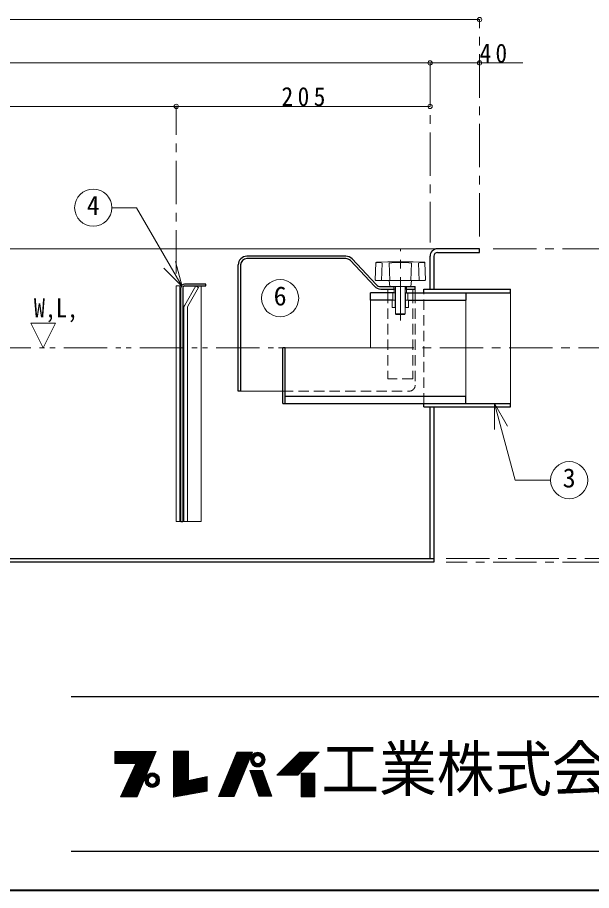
# Model space of a CAD drawing. Units: millimetres at full size, sheet at 1:7; details may follow other scales. Extents: x -1487 to 1348, y -983 to 984.
# Drawn here: x -113 to 351, y -983 to -279 of the extents above; entities that cross this region are included whole.
import ezdxf
from ezdxf.enums import TextEntityAlignment as Align

# ---------------------------------------------------------------- set-up
doc = ezdxf.new("R2010")
doc.units = ezdxf.units.MM
doc.header["$LTSCALE"] = 7
doc.header["$PDMODE"] = 32
doc.header["$PDSIZE"] = 3.5
for name, pattern in [('CHAIN1', [8, 5, -1, 1, -1]), ('DASHED1', [1.8, 1.2, -0.6]), ('DOUBLE_CHAIN1', [8.8, 5, -1, 0.6, -0.6, 0.6, -1])]:
    doc.linetypes.add(name, pattern=pattern)
doc.layers.add('0-A', color=4, linetype='Continuous', lineweight=9)
doc.styles.add('ＭＳ ゴシック', font='')
doc.styles.get('ＭＳ ゴシック').set_extended_font_data('MS Gothic')

msp = doc.modelspace()

# ---------------------------------------------------------------- linework, layer by layer
at = {"layer": '0-A'}
for p, q in [((-619.857, -280.487), (260.143, -280.487)), ((-579.857, -315.487), (220.143, -315.487)), ((295.143, -315.487), (220.143, -315.487)), ((-384.857, -350.487), (15.143, -350.487)), ((15.143, -350.487), (220.143, -350.487)), ((226.143, -465.487), (-576.857, -465.487)), ((18.143, -495.487), (19.295, -495.487)), ((35.143, -685.487), (35.143, -495.487)), ((172.143, -545.487), (172.143, -506.937)), ((192.143, -500.937), (192.043, -500.937)), ((200.243, -500.937), (200.143, -500.937)), ((103.143, -545.487), (172.143, -545.487)), ((18.143, -685.487), (18.893, -685.487)), ((20.393, -685.487), (21.143, -685.487)), ((24.143, -685.487), (35.143, -685.487))]:
    msp.add_line(p, q, dxfattribs=at)
at = {"layer": '0-A', "linetype": 'CHAIN1'}
for p, q in [((260.143, -455.487), (260.143, -280.487)), ((220.143, -315.487), (220.143, -460.487)), ((15.143, -485.487), (15.143, -350.487)), ((196.143, -523.437), (196.143, -465.937)), ((530.143, -465.487), (270.143, -465.487)), ((172.143, -545.487), (460.143, -545.487)), ((233.143, -715.487), (495.143, -715.487)), ((530.143, -718.487), (233.143, -718.487))]:
    msp.add_line(p, q, dxfattribs=at)
at = {"layer": '0-A', "color": 7, "lineweight": 18}
for p, q in [((-36.946, -432.281), (-16.907, -432.281)), ((19.814, -495.884), (-16.907, -432.281)), ((19.814, -495.884), (14.379, -475.6)), ((176.275, -476.871), (175.791, -490.419)), ((176.751, -476.39), (185.902, -475.949)), ((181.02, -490.937), (181.52, -476.937)), ((205.902, -475.937), (186.384, -475.937)), ((187.153, -476.937), (187.653, -490.937)), ((205.132, -476.937), (204.632, -490.937)), ((215.534, -476.39), (206.383, -475.949)), ((211.266, -490.937), (210.766, -476.937)), ((216.01, -476.871), (216.494, -490.419)), ((19.814, -495.884), (4.965, -481.035)), ((215.994, -490.937), (176.291, -490.937)), ((187.143, -490.937), (187.643, -495.937)), ((205.143, -490.937), (204.643, -495.937)), ((15.143, -495.487), (18.143, -495.487)), ((15.143, -685.487), (15.143, -495.487)), ((18.143, -495.487), (18.143, -685.487)), ((21.946, -511.095), (30.958, -495.487)), ((186.143, -500.937), (186.143, -497.937)), ((201.143, -495.937), (191.143, -495.937)), ((191.143, -497.937), (192.143, -497.937)), ((191.143, -497.937), (191.143, -500.937)), ((192.143, -517.937), (192.143, -495.937)), ((200.143, -517.937), (200.143, -495.937)), ((200.143, -497.937), (201.143, -497.937)), ((201.143, -497.937), (201.143, -500.937)), ((206.143, -500.937), (206.143, -497.937)), ((208.143, -500.937), (208.143, -497.937)), ((189.643, -512.937), (189.643, -506.937)), ((190.143, -506.937), (190.143, -500.937)), ((191.143, -500.937), (192.043, -500.937)), ((192.043, -512.937), (192.043, -500.937)), ((200.243, -500.937), (201.143, -500.937)), ((200.243, -512.937), (200.243, -500.937)), ((202.143, -506.937), (202.143, -500.937)), ((202.143, -506.937), (202.643, -506.937)), ((202.643, -512.937), (202.643, -506.937)), ((249.143, -584.387), (249.143, -506.937)), ((285.143, -590.387), (285.143, -500.937)), ((21.143, -685.487), (21.143, -514.095)), ((24.143, -513.291), (24.143, -685.487)), ((189.643, -512.937), (192.043, -512.937)), ((200.243, -512.937), (202.643, -512.937)), ((192.143, -517.937), (200.143, -517.937)), ((192.143, -517.937), (192.643, -518.437)), ((192.643, -518.437), (199.643, -518.437)), ((199.643, -518.437), (200.143, -517.937)), ((101.143, -580.437), (67.143, -580.437)), ((272.236, -590.429), (272.236, -611.429)), ((272.236, -590.429), (282.736, -608.616)), ((272.236, -590.429), (288.799, -652.241)), ((317.52, -652.241), (288.799, -652.241)), ((18.143, -685.487), (15.143, -685.487)), ((24.143, -685.487), (21.143, -685.487)), ((-34.557, -871.626), (-1.371, -871.626)), ((-34.557, -871.92), (-1.492, -871.92)), ((-34.557, -872.361), (-1.675, -872.361)), ((-34.557, -872.802), (-1.857, -872.802)), ((-34.557, -873.243), (-2.04, -873.243)), ((-34.557, -873.831), (-2.283, -873.831)), ((-16.329, -907.788), (-1.188, -871.185)), ((12.777, -871.038), (12.777, -908.229)), ((24.978, -871.038), (12.777, -871.038)), ((12.777, -871.626), (24.978, -871.626)), ((12.777, -871.92), (24.978, -871.92)), ((12.777, -872.361), (24.978, -872.361)), ((12.777, -872.802), (24.978, -872.802)), ((12.777, -873.243), (24.978, -873.243)), ((12.777, -873.831), (24.978, -873.831)), ((64.08, -871.773), (49.38, -907.494)), ((61.875, -907.494), (76.722, -871.773)), ((63.233, -873.831), (75.866, -873.831)), ((63.475, -873.243), (76.111, -873.243)), ((63.656, -872.802), (76.281, -872.802)), ((63.838, -872.361), (76.477, -872.361)), ((64.08, -871.773), (76.722, -871.773)), ((76.688, -873.684), (85.281, -873.684)), ((77.539, -872.949), (84.43, -872.949)), ((78.572, -872.361), (83.397, -872.361)), ((112.884, -873.831), (128.613, -873.831)), ((113.325, -890.295), (130.524, -871.773)), ((113.472, -873.243), (129.159, -873.243)), ((113.913, -872.802), (129.568, -872.802)), ((114.354, -872.361), (129.978, -872.361)), ((-2.465, -874.272), (-34.557, -874.272)), ((-34.557, -874.713), (-2.648, -874.713)), ((-34.557, -875.154), (-2.83, -875.154)), ((-34.557, -875.595), (-3.013, -875.595)), ((-34.557, -876.036), (-3.195, -876.036)), ((-34.557, -876.33), (-3.317, -876.33)), ((-34.557, -876.918), (-3.56, -876.918)), ((-34.557, -877.359), (-3.742, -877.359)), ((-34.557, -877.8), (-3.925, -877.8)), ((-34.557, -878.241), (-4.107, -878.241)), ((-34.557, -878.682), (-4.29, -878.682)), ((-34.557, -879.123), (-4.472, -879.123)), ((-34.557, -879.564), (-4.654, -879.564)), ((-34.557, -880.005), (-4.837, -880.005)), ((-34.557, -880.446), (-5.019, -880.446)), ((12.777, -874.272), (24.978, -874.272)), ((12.777, -874.713), (24.978, -874.713)), ((12.777, -875.154), (24.978, -875.154)), ((12.777, -875.595), (24.978, -875.595)), ((12.777, -876.036), (24.978, -876.036)), ((12.777, -876.33), (24.978, -876.33)), ((12.777, -876.918), (24.978, -876.918)), ((12.777, -877.359), (24.978, -877.359)), ((12.777, -877.8), (24.978, -877.8)), ((12.777, -878.241), (24.978, -878.241)), ((12.777, -878.682), (24.978, -878.682)), ((12.777, -879.123), (24.978, -879.123)), ((12.777, -879.564), (24.978, -879.564)), ((12.777, -880.005), (24.978, -880.005)), ((12.777, -880.446), (24.978, -880.446)), ((60.51, -880.446), (73.117, -880.446)), ((60.692, -880.005), (73.3, -880.005)), ((60.873, -879.564), (73.483, -879.564)), ((61.055, -879.123), (73.667, -879.123)), ((61.236, -878.682), (73.85, -878.682)), ((61.434, -878.241), (74.033, -878.241)), ((61.599, -877.8), (74.217, -877.8)), ((61.781, -877.359), (74.4, -877.359)), ((61.962, -876.918), (74.583, -876.918)), ((62.204, -876.33), (74.828, -876.33)), ((62.325, -876.036), (74.95, -876.036)), ((62.507, -875.595), (75.133, -875.595)), ((62.688, -875.154), (75.316, -875.154)), ((62.87, -874.713), (75.5, -874.713)), ((63.051, -874.272), (75.683, -874.272)), ((75.035, -877.8), (77.835, -877.8)), ((75.064, -877.212), (77.89, -877.212)), ((75.08, -878.535), (77.922, -878.535)), ((75.184, -876.477), (78.126, -876.477)), ((75.219, -879.27), (78.199, -879.27)), ((75.458, -875.595), (78.735, -875.595)), ((75.458, -880.005), (78.735, -880.005)), ((75.731, -875.007), (79.528, -875.007)), ((75.812, -880.74), (79.854, -880.74)), ((76.193, -874.272), (85.776, -874.272)), ((86.158, -880.74), (82.116, -880.74)), ((86.238, -875.007), (82.441, -875.007)), ((86.511, -875.595), (83.234, -875.595)), ((86.511, -880.005), (83.234, -880.005)), ((86.75, -879.27), (83.771, -879.27)), ((86.786, -876.477), (83.843, -876.477)), ((86.889, -878.535), (84.048, -878.535)), ((86.905, -877.212), (84.079, -877.212)), ((84.135, -877.8), (86.935, -877.8)), ((106.269, -880.446), (122.47, -880.446)), ((106.71, -880.005), (122.88, -880.005)), ((107.151, -879.564), (123.289, -879.564)), ((107.592, -879.123), (123.699, -879.123)), ((108.033, -878.682), (124.108, -878.682)), ((108.474, -878.241), (124.518, -878.241)), ((108.915, -877.8), (124.927, -877.8)), ((109.356, -877.359), (125.379, -877.359)), ((109.797, -876.918), (125.746, -876.918)), ((110.385, -876.33), (126.292, -876.33)), ((110.679, -876.036), (126.565, -876.036)), ((111.12, -875.595), (126.975, -875.595)), ((111.561, -875.154), (127.384, -875.154)), ((112.002, -874.713), (127.794, -874.713)), ((112.443, -874.272), (128.203, -874.272)), ((-17.505, -881.034), (-34.557, -881.034)), ((-29.853, -907.788), (-17.505, -881.034)), ((-7.938, -887.502), (-20.491, -887.502)), ((-20.151, -886.767), (-7.634, -886.767)), ((-7.391, -886.179), (-19.88, -886.179)), ((-7.148, -885.591), (-19.563, -885.591)), ((-19.269, -884.856), (-6.843, -884.856)), ((-6.6, -884.268), (-18.998, -884.268)), ((-6.296, -883.533), (-18.659, -883.533)), ((-6.114, -883.092), (-18.455, -883.092)), ((-5.871, -882.504), (-18.184, -882.504)), ((-5.688, -882.063), (-17.98, -882.063)), ((-5.445, -881.475), (-17.709, -881.475)), ((-5.262, -881.034), (-17.505, -881.034)), ((12.777, -881.034), (24.978, -881.034)), ((12.777, -881.475), (24.978, -881.475)), ((12.777, -882.063), (24.978, -882.063)), ((12.777, -882.504), (24.978, -882.504)), ((12.777, -883.092), (24.978, -883.092)), ((12.777, -883.533), (24.978, -883.533)), ((12.777, -884.268), (24.978, -884.268)), ((12.777, -884.856), (24.978, -884.856)), ((12.777, -885.591), (24.978, -885.591)), ((12.777, -886.179), (24.978, -886.179)), ((12.777, -886.767), (24.978, -886.767)), ((12.777, -887.502), (24.978, -887.502)), ((57.612, -887.502), (70.184, -887.502)), ((57.906, -886.767), (70.49, -886.767)), ((58.151, -886.179), (70.734, -886.179)), ((58.393, -885.591), (70.978, -885.591)), ((58.696, -884.856), (71.284, -884.856)), ((58.938, -884.268), (71.528, -884.268)), ((59.24, -883.533), (71.834, -883.533)), ((59.422, -883.092), (72.017, -883.092)), ((59.664, -882.504), (72.261, -882.504)), ((59.845, -882.063), (72.445, -882.063)), ((60.087, -881.475), (72.689, -881.475)), ((60.268, -881.034), (72.872, -881.034)), ((74.568, -886.767), (84.861, -886.767)), ((74.823, -887.502), (85.132, -887.502)), ((76.305, -881.475), (85.664, -881.475)), ((76.834, -882.063), (85.135, -882.063)), ((77.996, -882.945), (83.973, -882.945)), ((79.392, -883.533), (82.577, -883.533)), ((92.451, -907.347), (84.807, -886.62)), ((99.213, -887.502), (115.918, -887.502)), ((99.948, -886.767), (116.601, -886.767)), ((100.536, -886.179), (117.147, -886.179)), ((101.124, -885.591), (117.693, -885.591)), ((101.859, -884.856), (118.375, -884.856)), ((102.447, -884.268), (118.921, -884.268)), ((103.182, -883.533), (119.604, -883.533)), ((103.623, -883.092), (120.013, -883.092)), ((104.211, -882.504), (120.559, -882.504)), ((104.652, -882.063), (120.969, -882.063)), ((105.24, -881.475), (121.515, -881.475)), ((105.681, -881.034), (121.924, -881.034)), ((-10.796, -894.411), (-23.679, -894.411)), ((-23.408, -893.823), (-10.553, -893.823)), ((-10.249, -893.088), (-23.069, -893.088)), ((-9.884, -892.206), (-22.662, -892.206)), ((-9.58, -891.471), (-22.322, -891.471)), ((-9.337, -890.883), (-22.051, -890.883)), ((-9.033, -890.148), (-21.712, -890.148)), ((-21.44, -889.56), (-8.789, -889.56)), ((-8.485, -888.825), (-21.101, -888.825)), ((-8.181, -888.09), (-20.762, -888.09)), ((-10.225, -894.411), (-7.425, -894.411)), ((-10.196, -893.823), (-7.37, -893.823)), ((-10.076, -893.088), (-7.134, -893.088)), ((-9.802, -892.206), (-6.525, -892.206)), ((-9.448, -891.471), (-5.406, -891.471)), ((-9.067, -890.883), (0.516, -890.883)), ((-8.426, -890.148), (-0.125, -890.148)), ((-7.721, -889.56), (-0.83, -889.56)), ((-6.325, -888.825), (-2.226, -888.825)), ((0.898, -891.471), (-3.145, -891.471)), ((1.251, -892.206), (-2.026, -892.206)), ((1.526, -893.088), (-1.417, -893.088)), ((1.645, -893.823), (-1.181, -893.823)), ((-1.125, -894.411), (1.675, -894.411)), ((12.777, -888.09), (24.978, -888.09)), ((12.777, -888.825), (24.978, -888.825)), ((12.777, -889.56), (24.978, -889.56)), ((12.777, -890.148), (24.978, -890.148)), ((12.777, -890.883), (24.978, -890.883)), ((12.777, -891.471), (24.978, -891.471)), ((12.777, -892.206), (24.978, -892.206)), ((12.777, -893.088), (24.978, -893.088)), ((12.777, -893.823), (24.978, -893.823)), ((12.777, -894.411), (24.978, -894.411)), ((40.119, -894.411), (26.294, -894.411)), ((40.119, -893.823), (28.927, -893.823)), ((40.119, -893.088), (32.219, -893.088)), ((40.119, -892.206), (36.169, -892.206)), ((54.764, -894.411), (67.314, -894.411)), ((55.006, -893.823), (67.557, -893.823)), ((55.308, -893.088), (67.862, -893.088)), ((55.671, -892.206), (68.229, -892.206)), ((55.973, -891.471), (68.534, -891.471)), ((56.215, -890.883), (68.779, -890.883)), ((56.518, -890.148), (69.084, -890.148)), ((56.76, -889.56), (69.329, -889.56)), ((57.062, -888.825), (69.634, -888.825)), ((57.365, -888.09), (69.94, -888.09)), ((75.027, -888.09), (85.349, -888.09)), ((75.283, -888.825), (85.62, -888.825)), ((75.538, -889.56), (85.891, -889.56)), ((75.743, -890.148), (86.108, -890.148)), ((75.998, -890.883), (86.379, -890.883)), ((76.202, -891.471), (86.596, -891.471)), ((76.458, -892.206), (86.867, -892.206)), ((76.764, -893.088), (87.192, -893.088)), ((77.02, -893.823), (87.463, -893.823)), ((77.224, -894.411), (87.68, -894.411)), ((96.42, -890.295), (113.325, -890.295)), ((97.155, -889.56), (114.007, -889.56)), ((97.89, -888.825), (114.69, -888.825)), ((98.625, -888.09), (115.372, -888.09)), ((115.971, -889.56), (127.143, -889.56)), ((115.971, -890.148), (127.143, -890.148)), ((115.971, -890.883), (127.143, -890.883)), ((115.971, -891.471), (127.143, -891.471)), ((115.971, -892.206), (127.143, -892.206)), ((115.971, -893.088), (127.143, -893.088)), ((115.971, -893.823), (127.143, -893.823)), ((115.971, -894.411), (127.143, -894.411)), ((-13.775, -901.614), (-27.004, -901.614)), ((-13.471, -900.879), (-26.665, -900.879)), ((-13.167, -900.144), (-26.325, -900.144)), ((-12.863, -899.409), (-25.986, -899.409)), ((-12.559, -898.674), (-25.647, -898.674)), ((-12.316, -898.086), (-25.376, -898.086)), ((-12.012, -897.351), (-25.036, -897.351)), ((-11.708, -896.616), (-24.697, -896.616)), ((-11.343, -895.734), (-24.267, -895.734)), ((-11.1, -895.146), (-24.019, -895.146)), ((-10.18, -895.146), (-7.338, -895.146)), ((-10.076, -895.734), (-7.134, -895.734)), ((-9.802, -896.616), (-6.525, -896.616)), ((-9.448, -897.351), (-5.406, -897.351)), ((-8.955, -898.086), (0.404, -898.086)), ((-8.426, -898.674), (-0.125, -898.674)), ((-7.504, -899.409), (-1.047, -899.409)), ((-5.868, -900.144), (-2.683, -900.144)), ((0.898, -897.351), (-3.145, -897.351)), ((1.251, -896.616), (-2.026, -896.616)), ((1.526, -895.734), (-1.417, -895.734)), ((1.629, -895.146), (-1.212, -895.146)), ((12.777, -895.146), (40.119, -895.146)), ((12.777, -895.734), (40.119, -895.734)), ((12.777, -896.616), (40.119, -896.616)), ((12.777, -897.351), (40.119, -897.351)), ((12.777, -898.086), (40.119, -898.086)), ((12.777, -898.674), (40.119, -898.674)), ((12.777, -899.409), (40.119, -899.409)), ((12.777, -900.144), (40.119, -900.144)), ((12.777, -900.879), (40.119, -900.879)), ((12.777, -901.614), (40.119, -901.614)), ((51.799, -901.614), (64.319, -901.614)), ((52.102, -900.879), (64.624, -900.879)), ((52.404, -900.144), (64.93, -900.144)), ((52.707, -899.409), (65.235, -899.409)), ((53.009, -898.674), (65.541, -898.674)), ((53.251, -898.086), (65.785, -898.086)), ((53.554, -897.351), (66.09, -897.351)), ((53.856, -896.616), (66.396, -896.616)), ((54.219, -895.734), (66.763, -895.734)), ((54.461, -895.146), (67.007, -895.146)), ((77.48, -895.146), (87.951, -895.146)), ((77.684, -895.734), (88.168, -895.734)), ((77.99, -896.616), (88.493, -896.616)), ((78.246, -897.351), (88.764, -897.351)), ((78.486, -898.086), (89.035, -898.086)), ((78.706, -898.674), (89.252, -898.674)), ((78.961, -899.409), (89.523, -899.409)), ((79.216, -900.144), (89.794, -900.144)), ((79.472, -900.879), (90.065, -900.879)), ((79.727, -901.614), (90.336, -901.614)), ((115.971, -895.146), (127.143, -895.146)), ((115.971, -895.734), (127.143, -895.734)), ((115.971, -896.616), (127.143, -896.616)), ((115.971, -897.351), (127.143, -897.351)), ((115.971, -898.086), (127.143, -898.086)), ((115.971, -898.674), (127.143, -898.674)), ((115.971, -899.409), (127.143, -899.409)), ((115.971, -900.144), (127.143, -900.144)), ((115.971, -900.879), (127.143, -900.879)), ((115.971, -901.614), (127.143, -901.614)), ((-29.853, -907.788), (-16.329, -907.788)), ((-16.025, -907.053), (-29.514, -907.053)), ((-15.661, -906.171), (-29.107, -906.171)), ((-15.356, -905.436), (-28.768, -905.436)), ((-15.052, -904.701), (-28.429, -904.701)), ((-14.688, -903.819), (-28.022, -903.819)), ((-14.384, -903.084), (-27.682, -903.084)), ((-14.019, -902.202), (-27.275, -902.202)), ((12.777, -902.202), (40.119, -902.202)), ((12.777, -903.084), (40.119, -903.084)), ((12.777, -903.819), (36.902, -903.819)), ((12.777, -904.701), (32.077, -904.701)), ((12.777, -905.436), (28.056, -905.436)), ((12.777, -906.171), (24.035, -906.171)), ((12.777, -907.053), (19.21, -907.053)), ((61.875, -907.494), (49.38, -907.494)), ((49.561, -907.053), (62.058, -907.053)), ((49.924, -906.171), (62.424, -906.171)), ((50.227, -905.436), (62.73, -905.436)), ((50.529, -904.701), (63.035, -904.701)), ((50.892, -903.819), (63.402, -903.819)), ((51.194, -903.084), (63.708, -903.084)), ((51.557, -902.202), (64.074, -902.202)), ((79.932, -902.202), (90.553, -902.202)), ((80.238, -903.084), (90.878, -903.084)), ((80.544, -903.819), (91.15, -903.819)), ((80.8, -904.701), (91.475, -904.701)), ((81.055, -905.436), (91.746, -905.436)), ((81.311, -906.171), (92.017, -906.171)), ((81.617, -907.053), (92.342, -907.053)), ((81.72, -907.347), (92.451, -907.347)), ((115.971, -902.202), (127.143, -902.202)), ((115.971, -903.084), (127.143, -903.084)), ((115.971, -903.819), (127.143, -903.819)), ((115.971, -904.701), (127.143, -904.701)), ((115.971, -905.436), (127.143, -905.436)), ((115.971, -906.171), (127.143, -906.171)), ((115.971, -907.053), (127.143, -907.053))]:
    msp.add_line(p, q, dxfattribs=at)
at = {"layer": '0-A', "color": 5, "lineweight": 25}
for p, q in [((152.113, -471.437), (72.143, -471.437)), ((220.143, -497.987), (220.143, -471.487)), ((223.143, -471.487), (223.143, -497.987)), ((260.143, -465.487), (226.143, -465.487)), ((65.143, -580.437), (65.143, -478.437)), ((67.143, -478.437), (67.143, -580.437)), ((152.113, -473.437), (72.143, -473.437)), ((155.758, -475.015), (175.203, -495.728)), ((176.661, -494.359), (157.216, -473.646)), ((18.893, -685.487), (18.893, -496.987)), ((20.393, -496.987), (20.393, -685.487)), ((21.833, -495.487), (38.893, -495.487)), ((38.893, -493.987), (21.893, -493.987)), ((38.893, -495.487), (38.893, -493.987)), ((180.307, -495.937), (191.143, -495.937)), ((180.307, -497.937), (191.143, -497.937)), ((191.143, -497.937), (191.143, -495.937)), ((201.143, -495.937), (208.143, -495.937)), ((201.143, -497.937), (201.143, -495.937)), ((201.143, -497.937), (208.143, -497.937)), ((208.143, -497.937), (208.143, -495.937)), ((215.143, -497.987), (285.143, -497.987)), ((215.143, -500.937), (215.143, -497.987)), ((172.143, -506.937), (172.143, -500.937)), ((191.143, -500.937), (172.143, -500.937)), ((190.143, -506.937), (172.143, -506.937)), ((202.643, -506.937), (249.143, -506.937)), ((249.143, -500.937), (249.143, -506.937)), ((103.143, -545.487), (101.143, -545.487)), ((101.143, -590.387), (101.143, -545.487)), ((103.143, -590.387), (103.143, -545.662)), ((67.143, -580.437), (65.143, -580.437)), ((103.143, -584.387), (249.143, -584.387)), ((249.143, -590.387), (249.143, -584.387)), ((101.143, -590.387), (285.143, -590.387)), ((215.143, -592.987), (215.143, -590.387)), ((285.143, -592.987), (285.143, -590.387)), ((215.143, -592.987), (285.143, -592.987)), ((220.143, -715.487), (220.143, -592.987)), ((223.143, -592.987), (223.143, -718.487)), ((18.893, -685.487), (20.393, -685.487)), ((-582.857, -715.487), (223.143, -715.487)), ((223.143, -718.487), (-582.857, -718.487))]:
    msp.add_line(p, q, dxfattribs=at)
at = {"layer": '0-A', "linetype": 'DASHED1'}
for p, q in [((186.143, -500.937), (186.143, -570.437)), ((190.143, -506.937), (192.143, -506.937)), ((200.143, -506.937), (202.143, -506.937)), ((206.143, -500.937), (206.143, -570.437)), ((208.143, -500.937), (208.143, -575.437)), ((192.143, -512.937), (192.043, -512.937)), ((200.243, -512.937), (200.143, -512.937)), ((206.119, -570.437), (186.119, -570.437)), ((101.143, -580.437), (203.119, -580.437))]:
    msp.add_line(p, q, dxfattribs=at)
at = {"layer": '0-A', "color": 7, "linetype": 'DASHED1', "lineweight": 18}
msp.add_line((215.143, -590.387), (215.143, -500.937), dxfattribs=at)
at = {"layer": '0-A', "linetype": 'DOUBLE_CHAIN1'}
msp.add_line((-568.607, -545.487), (101.143, -545.487), dxfattribs=at)
at = {"layer": '0-A', "color": 6, "lineweight": 25}
for p, q in [((-69.857, -826.987), (1316.143, -826.987)), ((1316.143, -951.987), (-69.857, -951.987))]:
    msp.add_line(p, q, dxfattribs=at)
at = {"layer": '0-A', "color": 1, "lineweight": 40}
msp.add_line((1347.643, -983.487), (-1487.357, -983.487), dxfattribs=at)
at = {"layer": '0-A', "color": 5, "lineweight": 25}
for points in [[(226.143, -468.487), (260.143, -468.487), (260.143, -465.487)], [(201.143, -500.937), (285.143, -500.937), (285.143, -497.987)]]:
    msp.add_lwpolyline(points, dxfattribs=at)
at = {"layer": '0-A', "color": 7, "lineweight": 18}
for points in [[(30.958, -495.487), (33.208, -496.786), (24.545, -511.791)], [(-34.557, -881.034), (-34.557, -871.185), (-1.188, -871.185)], [(12.777, -908.229), (40.119, -903.231), (40.119, -891.324), (24.978, -894.705), (24.978, -871.038)], [(96.42, -890.295), (114.942, -871.773), (130.524, -871.773)], [(81.72, -907.347), (74.517, -886.62), (84.807, -886.62)]]:
    msp.add_lwpolyline(points, dxfattribs=at)
at = {"layer": '0-A'}
msp.add_lwpolyline([(-92.376, -545.531), (-82.376, -525.531), (-102.376, -525.531)], close=True, dxfattribs=at)
at = {"layer": '0-A', "color": 7, "lineweight": 18}
msp.add_lwpolyline([(115.971, -888.825), (115.971, -907.788), (127.143, -907.788), (127.143, -888.825)], close=True, dxfattribs=at)
for centre, radius in [((-51.946, -432.281), 15), ((99.027, -505.347), 15), ((332.52, -652.241), 15), ((80.985, -877.8), 5.95), ((80.985, -877.8), 3.15), ((-4.275, -894.411), 5.95), ((-4.275, -894.411), 3.15)]:
    msp.add_circle(centre, radius, dxfattribs=at)
at = {"layer": '0-A', "color": 5, "lineweight": 25}
for centre, radius, start, end in [((72.143, -478.437), 7, 90, 180), ((152.113, -478.437), 7, 43.19126, 90), ((226.143, -471.487), 6, 90, 180), ((226.143, -471.487), 3, 90, 180), ((72.143, -478.437), 5, 90, 180), ((152.113, -478.437), 5, 43.19126, 90), ((21.893, -496.987), 3, 92.27697, 180), ((21.893, -496.987), 1.5, 92.27697, 180), ((180.307, -490.937), 7, 223.19126, 270), ((180.307, -490.937), 5, 223.19126, 270)]:
    msp.add_arc(centre, radius, start, end, dxfattribs=at)
at = {"layer": '0-A', "color": 7, "lineweight": 18}
for centre, radius, start, end in [((178.896, -483.569), 7.132, 68.41749, 111.58251), ((176.775, -476.889), 0.5, 92.76051, 177.95459), ((186.384, -485.937), 10, 90, 92.76051), ((196.143, -557.492), 81.055, 83.6327, 96.3673), ((205.902, -485.937), 10, 87.23949, 90), ((213.389, -483.569), 7.132, 68.41749, 111.58251), ((215.51, -476.889), 0.5, 2.04541, 87.23949), ((176.291, -490.437), 0.5, 177.95459, 270), ((215.994, -490.437), 0.5, 270, 2.04541), ((21.893, -496.987), 3, 90, 92.27697), ((27.143, -514.095), 6, 150, 180), ((27.143, -513.291), 3, 150, 180)]:
    msp.add_arc(centre, radius, start, end, dxfattribs=at)
at = {"layer": '0-A', "linetype": 'DASHED1'}
msp.add_arc((203.143, -575.437), 5, 270, 0, dxfattribs=at)
at = {"layer": '0-A'}
for p in [(260.143, -280.487), (220.143, -315.487), (260.143, -315.487), (15.143, -350.487), (220.143, -350.487)]:
    msp.add_point(p, dxfattribs=at)

# ---------------------------------------------------------------- texts
at = {"layer": '0-A', "color": 7, "style": 'ＭＳ ゴシック'}
for s, p in [('4', (-57.196, -442.781)), ('6', (93.777, -515.847)), ('3', (327.27, -662.741))]:
    msp.add_text(s, height=15.4, dxfattribs=at).set_placement(p, align=Align.BOTTOM_LEFT)
for s, height, width, p in [('W,L,', 15.4, 0.85, (-99.876, -525.531)), ('工業株式会社', 35.92, 0.95, (132.393, -913.987))]:
    msp.add_text(s, height=height, dxfattribs=dict(at, width=width)).set_placement(p, align=Align.BOTTOM_LEFT)
at = {"layer": '0-A', "color": 7, "char_height": 15.4, "attachment_point": 7, "style": 'ＭＳ ゴシック'}
for s, insert in [('\\T1.36;\\W0.9;40', (260.143, -315.487)), ('\\T1.38;\\W0.9;205', (100.143, -350.487))]:
    msp.add_mtext(s, dxfattribs=dict(at, insert=insert))

doc.saveas('drawing.dxf')
